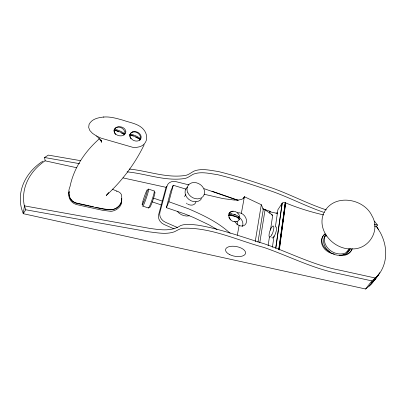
<?xml version="1.0" encoding="UTF-8"?>
<svg xmlns="http://www.w3.org/2000/svg" width="406" height="406" viewBox="0 0 406 406"><rect width="100%" height="100%" fill="white"/><g stroke="black" fill="none" stroke-linecap="round" stroke-linejoin="round"><path stroke-width="0.61" d="M279.272 249.878L285.256 202.761A2.39 1.319 8 0 0 282.256 203.086L277.892 209.74L275.425 226.604M101.206 140.669L101.256 140.283M279.313 249.898L285.687 202.934L285.256 202.761L278.699 249.731M278.871 249.731L285.408 202.817M279.039 249.771L285.565 202.878M275.704 248.183L282.119 203.254M275.847 248.03L282.256 203.086M272.411 247.213L274.055 235.972M129.692 135.015L130.625 133.396A5.725 4.476 34.7 0 1 136.634 132.452A5.725 4.476 34.7 0 1 140.588 137.883L139.806 140.05M268.122 245.66L269.432 236.967M270.462 230.141L272.71 215.246L265.047 209.79L262.657 208.963M112.401 189.115C115.304 191.013 119.542 191.048 121.323 194.367C122.267 198.367 122.013 203.213 118.826 206.177C114.137 211.607 106.758 209.516 100.693 208.598L77.739 203.553C69.588 202.391 66.934 193.129 70.081 186.329C73.912 167.556 85.382 151.007 99.637 138.532M269.787 213.17L270.076 211.308L262.89 208.821M369.039 286.169L375.332 278.014L339.421 270.117C313.275 265.123 289.564 252.578 264.59 243.899C242.509 237.089 220.631 228.954 197.758 225.147C192.145 224.554 186.232 223.574 180.761 225.482C171.53 231.811 159.842 229.806 149.459 228.339L24.451 205.878L23.233 213.673L365.618 289.006L369.83 285.509A50.08 41.214 30.1 0 0 375.383 278.536M259.769 242.798L265.047 209.79M257.967 242.194L263.311 209.186L261.297 204.731L244.407 196.732L243.214 198.656M124.393 134.878L124.967 133.107A5.76 4.512 32.8 0 0 121.024 127.667A5.76 4.512 32.8 0 0 114.903 128.585L113.969 130.204M255.212 241.656L261.297 204.731M237.317 235.211L239.109 225.477M241.347 213.328L244.407 196.732L243.519 198.341L241.55 199.437L238.525 199.996L234.435 200.067L223.356 198.656L204.122 194.246M68.832 193.479L69.279 191.333M323.683 213.211C316.375 230.786 333.788 249.639 351.55 248.969M216.997 229.461L208.892 224.787L193.459 217.454L184.826 213.942L166.358 207.674L168.891 201.757L173.25 185.243L186.039 189.166M166.358 207.674L170.693 191.312L173.25 185.243M238.916 219.007L239.129 217.565L229.217 214.18L229.106 213.368A5.978 4.897 37.4 0 1 235.135 211.526A5.978 4.897 37.4 0 1 239.758 217.007L239.773 217.499L239.129 217.565M228.588 215.449C232.45 215.368 236.627 216.403 239.464 219.159L239.281 219.585A5.978 4.897 37.4 0 1 233.963 221.681A5.978 4.897 37.4 0 1 228.918 217.337M238.205 218.073L237.941 217.865M228.913 213.789C232.704 213.683 236.937 214.744 239.773 217.499M229.217 214.18L228.893 215.835M144.191 144.688C134.944 163.877 121.901 181.127 106.21 195.504L108.752 192.48M139.882 140.126L140.207 139.481A16.118 9.353 18.4 0 0 137.939 137.964L135.766 136.827A20.635 11.906 18.4 0 0 135.168 136.558L132.823 135.66A16.113 9.353 18.4 0 0 130.006 134.899L129.884 135.64A5.725 4.476 34.7 0 0 130.377 137.776M325.825 236.571L326.622 235.135M349.089 248.604L347.906 250.466A13.129 10.693 29.5 0 1 346.683 251.664M24.451 205.878L25.776 209.77L23.233 213.673L21.554 208.694A55.998 46.152 -5.9 0 1 40.869 162.486L43.026 161.111M324.216 212.302C333.793 193.408 363.629 198.052 371.962 215.799C380.711 230.344 368.968 249.406 352.21 248.924M184.497 196.56L185.872 194.474M374.454 221.153L377.468 225.066L376.509 226.502L378.463 229.486M365.618 289.006L371.845 280.896L375.332 278.014M234.343 216.276L234.013 216.165M235.419 214.875L235.744 214.987M270.076 211.308L269.706 211.744L277.359 213.419M375.743 278.45L371.358 283.16L375.743 278.45A50.537 41.442 29.9 0 0 378.047 274.974M378.747 274.568L374.327 279.313L378.747 274.568A51.126 41.727 29.7 0 0 380.305 232.531L376.509 226.502L374.413 226.04M103.845 117.05L103.423 117.045C97.958 117.674 91.639 119.034 89.041 124.505L88.681 127.438L89.772 130.402L92.466 133.33L96.729 136.147L101.023 138.136L132.833 147.327L136.528 147.398L139.908 146.698A14.586 11.515 27.6 0 0 144.775 131.108C140.177 123.835 130.737 122.972 123.363 120.308C116.872 118.466 110.244 116.451 103.423 117.045M372.343 281.891L373.139 281.226A50.73 41.534 29.8 0 0 378.108 275.207M76.704 167.739L45.147 160.822L44.056 161.517A56.165 46.314 -5.4 0 0 24.543 206.74M45.147 160.822L44.574 157.513L48.35 155.117L80.738 160.695M276.126 213.15L277.257 212.714M231.065 215.515L230.654 215.495M238.819 219.22L239.464 219.159M230.978 213.835L231.384 213.855M129.321 169.058C148.078 170.885 167.028 178.569 186.039 175.331C189.023 174.514 191.388 172.474 194.088 171.073C201.812 168.089 210.303 170.429 218.174 171.494C236.825 176.042 255.019 182.233 273.187 188.389C291.148 194.91 308.113 203.924 326.287 209.872M79.622 163.679L44.574 157.513M127.114 171.87C146.353 173.722 165.76 181.649 185.258 178.422C188.242 177.615 190.617 175.585 193.322 174.194C201.077 171.23 209.587 173.58 217.484 174.651C236.201 179.213 254.46 185.41 272.69 191.576C290.224 197.93 306.829 206.603 324.501 212.582M25.776 209.77L148.51 231.77C156.929 232.684 165.841 234.678 174.113 231.892C176.874 230.659 179.381 228.817 182.416 228.273C210.678 227.071 237.251 240.342 264.037 247.477C289.102 256.161 312.914 268.686 339.147 273.705L371.845 280.896M95.806 207.304L96.998 207.562M374.373 224.391L377.468 225.066M323.658 214.916L321.816 214.51A190.724 125.738 -1.1 0 1 286.118 203.107L285.687 202.934M123.023 177.899L166.252 187.379M334.437 254.049L332.58 253.638A12.566 10.272 29.3 0 1 322.278 245.351A12.566 10.272 29.3 0 1 324.546 234.541M89.244 205.862L77.5 203.279A11.53 9.495 -5.3 0 1 72.207 200.868L69.802 197.895A12.342 10.165 -5.2 0 1 68.888 195.362L68.888 193.835A15.271 12.601 -4.9 0 1 69.116 192.317M89.863 205.999L93.426 206.781M97.582 207.689L103.576 208.943L110.95 209.836A12.256 10.251 -2.1 0 0 118.075 206.832L118.826 206.177A11.581 9.688 -1.9 0 0 121.653 198.635M188.861 184.877L176.108 181.695A8.658 7.171 28.8 0 0 166.983 186.151L159.923 212.277A8.896 7.587 29.4 0 0 165.486 222.275L177.498 227.533M168.891 201.757L188.217 208.689C203.096 215.068 218.093 222.204 230.121 233.262M142.821 206.106L148.459 207.999M153.519 198.138L162.532 201.193M152.22 201.878L161.537 205.025M148.601 189.089L154.219 191.003M211.988 191.196L238.337 200.32M204.04 188.668L237.535 200.265M271.512 214.83L272.71 215.246M174.042 228.847L164.176 224.533A8.841 7.557 29.4 0 1 158.66 214.586L165.714 188.562A8.602 7.146 28.7 0 1 166.912 186.232M96.476 135.974L96.846 136.142M114.187 129.808L118.755 131.854M121.612 133.132L124.469 134.416M129.9 134.609L133.295 136.137M135.553 137.152L140.08 139.187M238.251 216.205L238.515 216.413M116.603 191.343L116.872 191.5M97.587 136.949L101.612 141.572L100.647 139.786M234.333 214.505L234.658 214.617M100.627 139.755L101.617 142.308L101.449 141.156M234.769 221.27L234.998 221.722A7.278 5.628 51 0 0 243.575 225.746A7.278 5.628 51 0 0 245.716 217.636A7.278 5.628 51 0 0 237.337 212.886M235.429 216.647L235.104 216.535M121.577 198.336L121.754 199.508M69.177 194.641A15.215 12.571 -4.9 0 0 69.091 196.925A12.297 10.14 -5.2 0 0 70.005 199.453A11.485 9.475 -5.3 0 0 77.668 204.822L102.307 210.237L110.99 211.353A12.21 10.226 -2.1 0 0 118.09 208.354A11.535 9.668 -2 0 0 121.658 200.178M379.62 272.639A50.73 41.534 29.8 0 1 378.742 274.192M352.053 248.472A12.652 10.302 29.9 0 1 339.386 255.186M352.149 249.005A12.682 10.312 29.8 0 1 343.045 254.745M329.916 251.821A12.591 10.282 29.2 0 1 324.973 233.749M375.611 278.105A49.786 40.97 30.1 0 1 370.313 284.956M275.557 226.929A5.862 1.66 -71.4 0 1 275.633 233.145A5.862 1.66 -71.4 0 1 271.868 237.601M154.742 192.251A8.079 0.71 -71.1 0 1 152.869 200.295A8.079 0.71 -71.1 0 1 149.586 207.182M148.297 189.419A8.993 0.695 -71.1 0 1 146.47 197.544A8.993 0.695 -71.1 0 1 142.734 205.796M154.082 191.094A8.978 0.776 -71.1 0 1 151.986 200.031A8.978 0.776 -71.1 0 1 148.352 207.684M131.128 138.994A5.725 4.476 34.7 0 1 130.595 138.192M130.29 134.036A16.098 9.363 18.4 0 1 133.102 134.792L135.447 135.69A20.615 11.916 18.4 0 1 136.046 135.959L138.218 137.096A16.098 9.363 18.4 0 1 140.481 138.619M115.654 134.548A5.76 4.512 32.8 0 1 114.122 130.818L114.253 130.082A16.22 9.368 19.4 0 1 117.08 130.849L119.445 131.752A20.767 11.921 19.4 0 1 120.049 132.021L122.252 133.168A16.22 9.368 19.4 0 1 124.556 134.701M114.553 129.22A16.204 9.379 19.4 0 1 117.38 129.981L119.74 130.889A20.747 11.936 19.4 0 1 120.343 131.158L122.546 132.3A16.204 9.379 19.4 0 1 124.85 133.838M195.976 201.792A6.054 4.999 34.2 0 1 189.166 204.761A6.054 5.039 30.1 0 1 187.719 204.096M187.064 203.65A6.054 5.039 30.1 0 1 186.461 203.137M239.124 217.332A7.227 5.816 44.3 0 1 242.331 226.462M230.456 219.296A5.308 4.192 47 0 1 229.014 213.937A5.308 4.192 47 0 1 233.156 211.673M201.63 198.524A9.242 7.572 34.1 0 1 188.851 199.402A9.242 7.572 34.1 0 1 187.323 187.151M189.237 215.779A10.901 9.089 34.1 0 1 177.219 211.262M350.246 248.827A14.174 11.535 29.4 0 1 332.012 251.624A14.174 11.535 29.4 0 1 325.825 234.435M350.119 248.568A14.119 11.51 29.5 0 1 331.519 253.197A14.119 11.51 29.5 0 1 325.739 234.886M236.972 221.361A5.882 4.847 37.7 0 1 236.997 224.894M377.702 275.644A50.588 41.468 29.9 0 1 372.424 282.155L371.627 282.82A50.298 41.219 29.9 0 0 375.631 278.536M377.641 275.689A50.298 41.219 29.9 0 1 376.332 277.608M125.84 131.783C125.185 138.055 114.467 136.66 114.091 130.874C114.822 124.622 125.525 125.83 125.84 131.783M132.716 131.889L131.549 132.488A5.654 4.496 19.2 0 0 130.128 136.817L130.717 138.015L132.818 139.989A5.801 4.603 23.6 0 0 138.436 140.76L139.578 140.171A5.714 4.517 27.9 0 0 140.948 135.837L140.38 134.63A5.801 4.603 23.6 0 0 135.528 131.62L132.716 131.889M229.197 254.339A10.17 4.923 10.8 0 0 245.463 253.648A10.17 4.923 10.8 0 0 232.034 246.224A10.17 4.923 10.8 0 0 229.197 254.339M271.792 234.861A5.867 1.634 -71.4 0 0 273.339 225.985A5.867 1.634 -71.4 0 0 269.178 233.76A5.867 1.634 -71.4 0 0 271.792 234.861M143.749 201.823A8.095 0.614 -71.1 0 0 147.444 189.663A8.095 0.614 -71.1 0 0 143.145 200.341A8.095 0.614 -71.1 0 0 143.749 201.823M187.882 192.875A9.313 7.602 34.1 0 0 203.112 196.433A9.313 7.602 34.1 0 0 196.367 182.776A9.313 7.602 34.1 0 0 187.882 192.875"/></g></svg>
